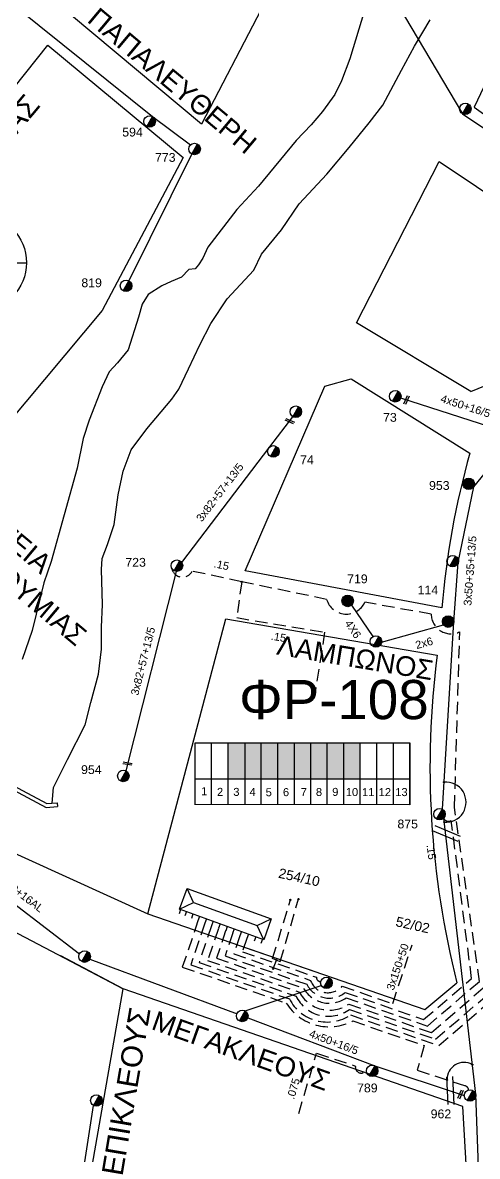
# Model space of a CAD drawing. Header units: millimetres. Extents: x 1421 to 7547, y 822 to 1863.
# Drawn here: x 5773.2 to 5866, y 969.5 to 1201.1 of the extents above; entities that cross this region are included whole.
import ezdxf
from ezdxf.enums import TextEntityAlignment as Align

# ---------------------------------------------------------------- set-up
doc = ezdxf.new("R2010")
doc.units = ezdxf.units.MM
doc.linetypes.add('DASHED', pattern=[19.05, 12.7, -6.35])
doc.layers.get('0').update_dxf_attribs({"lineweight": 30})
for name, color, linetype, lineweight in [('2x13', 7, 'Continuous', 30), ('2x6', 7, 'Continuous', 30), ('3x150+50', 7, 'Continuous', 30), ('3x50+35+13_5', 7, 'Continuous', 30), ('3x82+57+13_5', 7, 'Continuous', 30), ('4x50+16_5', 7, 'Continuous', 30), ('Pillar OTE', 7, 'Continuous', 30), ('TEXT_ΚΑΛΩΔΙΩΝ', 7, 'Continuous', 30), ('Άγνωστο εναέριο καλώδιο', 7, 'Continuous', 30), ('Άγνωστο Υπόγειο Καλώδιο', 7, 'DASHED', 30), ('Γυμνά εναέρια ΧΤ και ΦΟΠ (3Φ)   4x50+16AL', 7, 'Continuous', 30), ('Καλώδια ΧΤ   3x150+50CU', 7, 'DASHED', 30), ('Μηχανική τομή', 7, 'Continuous', 30), ('Στύλος Ξύλινος', 7, 'Continuous', 30), ('Στύλος Ξύλινος @ 1', 7, 'Continuous', 30), ('Στύλος ΦΜ', 7, 'Continuous', 30), ('Στύλος ΦΜ @ 1', 7, 'Continuous', 30), ('ΣΥΝ.ΚΑΛ4Χ6', 7, 'YPARXSK3X70+54', 30), ('Συνδέσεις', 7, 'Continuous', 30), ('Συνεστραμμένα ΧΤ   3x70+54.6+25 AL', 7, 'SYN_LINE', 30), ('Τομή', 7, 'Continuous', 30), ('Υποσταθμός πόλεως', 7, 'Continuous', 30), ('Υπόβαθρο ΔΕΗ', 7, 'Continuous', 30), ('Υπόγεια Καλώδια Δικτύου ΧΤ   .075', 7, 'DASHED', 30), ('Υπόγεια Καλώδια Δικτύου ΧΤ   .15', 7, 'DASHED', 30)]:
    doc.layers.add(name, color=color, linetype=linetype, lineweight=lineweight)
doc.styles.add('arial', font='arial.ttf')
doc.styles.get("Standard").update_dxf_attribs({"font": 'arial.ttf'})
doc.linetypes.add('FRIDI', pattern='A,0.5,-0.001,["|",Standard,S=0.5,R=0,X=0,Y=0.16],-0.001', length=0.502)
doc.linetypes.add('SYN_LINE', pattern='A,0.5,-0.0001,["/\\/\\/\\/",Standard,S=0.1,R=0,X=0,Y=-0.05],-0.25', length=0.7501)
doc.linetypes.add('YPARXSK3X70+54', pattern='A,2.5,[131,ltypeshp.shx,S=1,R=0,X=-9e-10,Y=0],-1e-11,[131,ltypeshp.shx,S=-1,R=180,X=2,Y=0],-4.1,[131,ltypeshp.shx,S=1,R=0,X=-0.1,Y=0],-1.9,2,0', length=10.5)

# ---------------------------------------------------------------- blocks, each defined once
blk = doc.blocks.new('ΥΠΑΡΧΩΝ ΤΣΙΜΕΝΤΕΝΙΟΣ ΣΤΥΛΟΣ')
at = {"layer": 'Στύλος ΦΜ'}
blk.add_hatch(color=7, dxfattribs=at).paths.add_polyline_path([(-1.29, -2.28, 0.574793), (2.62, 0, 0.268822), (1.3, 2.27)])
at = {"layer": 'Στύλος ΦΜ', "color": 7}
blk.add_line((-1.29, -2.28), (1.3, 2.27), dxfattribs=at)
blk.add_circle((0, 0), 2.62, dxfattribs=at)
at = {"layer": 'Στύλος ΦΜ', "flags": 4}
for tag, p in [('ΑΡΙΘΜΟΣ', (-4.68, 8.05)), ('ΤΥΠΟΣ', (-4.91, 3.03))]:
    blk.add_attdef(tag, p, '', height=4, dxfattribs=at)
blk = doc.blocks.new('ΥΠΑΡΧΩΝ ΞΥΛΙΝΟΣ ΣΤΥΛΟΣ')
at = {"layer": 'Στύλος Ξύλινος'}
h = blk.add_hatch(color=7, dxfattribs=at)
h.paths.add_polyline_path([(-2.62, 0, 0.270008), (-1.29, -2.28), (1.3, 2.27, 0.576266)])
h.paths.add_polyline_path([(-1.29, -2.28, 0.574793), (2.62, 0, 0.268822), (1.3, 2.27)])
at = {"layer": 'Στύλος Ξύλινος', "color": 7}
blk.add_line((-1.29, -2.28), (1.3, 2.27), dxfattribs=at)
blk.add_circle((0, 0), 2.62, dxfattribs=at)
at = {"layer": 'Στύλος Ξύλινος', "flags": 4}
for tag, p in [('ΑΡΙΘΜΟΣ', (-4.91, 8.6)), ('ΤΥΠΟΣ', (-4.85, 3.39))]:
    blk.add_attdef(tag, p, '', height=4, dxfattribs=at)
blk = doc.blocks.new('A$C18096169')
at = {"layer": 'Υποσταθμός πόλεως', "ltscale": 40}
for p, q in [((0.25, 0.95), (0.25, 0)), ((1.52, 0.95), (1.52, 0)), ((2.93, 0.95), (2.93, 0)), ((4.36, 0.95), (4.36, 0)), ((5.83, 0.95), (5.83, 0)), ((7.31, 0.95), (7.31, 0)), ((8.8, 0.95), (8.8, 0)), ((10.38, 0.95), (10.38, 0)), ((11.89, 0.95), (11.89, 0)), ((13.45, 0.95), (13.45, 0)), ((15, 0.95), (15, 0)), ((16.6, 0.95), (16.6, 0)), ((18.03, 0.95), (18.03, 0))]:
    blk.add_line(p, q, dxfattribs=at)
blk.add_lwpolyline([(0, 5.45), (18.29, 5.45), (18.29, 0.95), (0, 0.95)], close=True, dxfattribs=at)
for points in [[(2.25, 3.2), (0, 5.45)], [(16.04, 3.2), (18.29, 5.45)], [(0, 0.95), (2.25, 3.2)], [(2.25, 3.2), (16.04, 3.2)], [(18.29, 0.95), (16.04, 3.2)]]:
    blk.add_lwpolyline(points, dxfattribs=at)
blk = doc.blocks.new('_ΣΥΝΔΕΣΗ')
at = {"layer": 'Συνδέσεις', "linetype": 'SYN_LINE', "ltscale": 40}
blk.add_hatch(color=256, dxfattribs=at).paths.add_polyline_path([(0.5, -0.01, 1), (-0.5, -0.01, 1)])
at = {"layer": 'Συνδέσεις'}
blk.add_circle((0, -0.01), 0.5, dxfattribs=at)
blk = doc.blocks.new('ΜΗΧΑΝΙΚΗ ΤΟΜΗ')
at = {"layer": 'Μηχανική τομή', "lineweight": -3, "ltscale": 40}
for p, q in [((-3.78, 1.15), (3.8, 1.15)), ((3.8, -0.4), (-3.78, -0.4))]:
    blk.add_line(p, q, dxfattribs=at)
blk = doc.blocks.new('ΤΟΜΗ')
at = {"layer": 'Τομή', "lineweight": -3, "ltscale": 40}
for p, q in [((-11.37, 1.1), (11.37, 1.1)), ((11.37, -3.57), (-11.37, -3.57))]:
    blk.add_line(p, q, dxfattribs=at)

msp = doc.modelspace()

# ---------------------------------------------------------------- hatches: boundary and pattern name
at = {"layer": 'Καλώδια ΧΤ   3x150+50CU', "linetype": 'DASHED', "lineweight": -3, "ltscale": 0.2}
h = msp.add_hatch(color=1, dxfattribs=at)
h.dxf.hatch_style = 1
h.paths.add_polyline_path([(5815.15, 1046.64), (5818.59, 1046.64), (5818.59, 1054), (5815.15, 1054)])
h = msp.add_hatch(color=151, dxfattribs=at)
h.dxf.hatch_style = 1
h.paths.add_polyline_path([(5821.88, 1054), (5818.59, 1054), (5818.59, 1046.64), (5821.88, 1046.63)])
h = msp.add_hatch(color=30, dxfattribs=at)
h.dxf.hatch_style = 1
h.paths.add_polyline_path([(5825.27, 1046.63), (5825.27, 1054), (5821.88, 1054), (5821.88, 1046.63)])
h = msp.add_hatch(color=206, dxfattribs=at)
h.dxf.hatch_style = 1
h.paths.add_polyline_path([(5828.67, 1054), (5825.27, 1054), (5825.27, 1046.63), (5828.67, 1046.63)])
h = msp.add_hatch(color=5, dxfattribs=at)
h.dxf.hatch_style = 1
h.paths.add_polyline_path([(5832, 1054), (5828.67, 1054), (5828.67, 1046.63), (5832, 1046.62)])
h = msp.add_hatch(color=85, dxfattribs=at)
h.dxf.hatch_style = 1
h.paths.add_polyline_path([(5835.34, 1054), (5832, 1054), (5832, 1046.63), (5835.34, 1046.62)])
h = msp.add_hatch(color=6, dxfattribs=at)
h.dxf.hatch_style = 1
h.paths.add_polyline_path([(5838.73, 1054), (5835.39, 1054), (5835.39, 1046.63), (5838.73, 1046.62)])
h = msp.add_hatch(color=27, dxfattribs=at)
h.dxf.hatch_style = 1
h.paths.add_polyline_path([(5842.12, 1054), (5838.78, 1054), (5838.78, 1046.62), (5842.12, 1046.62)])

# ---------------------------------------------------------------- linework, layer by layer
at = {"lineweight": -3, "ltscale": 0.2}
msp.add_line((5754.62, 1152.06), (5773.95, 1152.06), dxfattribs=at)
at = {"linetype": 'Continuous', "lineweight": -3, "ltscale": 0.2}
msp.add_lwpolyline([(5818.39, 1012.29), (5833.48, 1007.06)], dxfattribs=at)
at = {"lineweight": -3, "ltscale": 0.2}
msp.add_circle((5764.29, 1152.06), 9.67, dxfattribs=at)
at = {"layer": '2x13', "color": 151, "lineweight": -3, "ltscale": 20}
msp.add_lwpolyline([(5807.69, 1174.26), (5794.88, 1148.37)], dxfattribs=at)
at = {"layer": '2x6', "color": 30, "linetype": 'SYN_LINE', "lineweight": -3, "ltscale": 10}
msp.add_lwpolyline([(5846.49, 1074.58), (5859.12, 1078.07)], dxfattribs=at)
at = {"layer": '3x150+50', "color": 151, "linetype": 'DASHED', "lineweight": -3, "ltscale": 0.2}
msp.add_lwpolyline([(5817.53, 1014.55), (5816.3, 1010.9), (5831.94, 1005.48)], dxfattribs=at)
msp.add_lwpolyline([(5831.94, 1005.48, 0.572863), (5838.44, 1004.29), (5848.74, 1000.73), (5852.7, 1012.73)], format="xyb", dxfattribs=at)
at = {"layer": '3x50+35+13_5', "color": 206, "lineweight": -3, "ltscale": 0.2}
msp.add_lwpolyline([(5858.89, 1040.45), (5861.25, 1078.72), (5862.15, 1090.83), (5865.29, 1106.31), (5873.1, 1115.84)], dxfattribs=at)
at = {"layer": '3x82+57+13_5', "color": 30, "lineweight": -3, "ltscale": 0.2}
for points in [[(5805.66, 1090.81), (5823.65, 1114.45), (5828.37, 1120.6)], [(5794.32, 1048.25), (5804.59, 1089.01)]]:
    msp.add_lwpolyline(points, dxfattribs=at)
at = {"layer": '4x50+16_5', "color": 30, "lineweight": -3, "ltscale": 0.2}
msp.add_lwpolyline([(5872.58, 1117.27), (5850.4, 1124.42)], dxfattribs=at)
at = {"layer": '4x50+16_5', "color": 1, "lineweight": -3, "ltscale": 0.2}
msp.add_lwpolyline([(5819.15, 997.82), (5845.13, 988.03), (5863.37, 981.95)], dxfattribs=at)
at = {"layer": 'Pillar OTE', "lineweight": -3, "ltscale": 40}
for points in [[(5808.38, 1041.36), (5808.38, 1054.01), (5852.26, 1053.99), (5852.26, 1041.32), (5808.38, 1041.37)], [(5811.71, 1041.36), (5811.71, 1054.01)], [(5815.15, 1041.36), (5815.15, 1054)], [(5818.58, 1041.36), (5818.59, 1054)], [(5821.88, 1041.35), (5821.88, 1054)], [(5825.27, 1041.35), (5825.27, 1054)], [(5828.67, 1041.35), (5828.67, 1054)], [(5832, 1041.34), (5832, 1054)], [(5835.39, 1041.34), (5835.39, 1054)], [(5838.78, 1041.34), (5838.78, 1054)], [(5842.1, 1041.33), (5842.1, 1054)], [(5845.49, 1041.33), (5845.49, 1053.99)], [(5848.88, 1041.33), (5848.88, 1053.99)], [(5852.26, 1041.32), (5852.26, 1053.99)], [(5808.38, 1046.65), (5852.26, 1046.61)]]:
    msp.add_lwpolyline(points, dxfattribs=at)
at = {"layer": 'Άγνωστο εναέριο καλώδιο', "color": 27, "lineweight": -3, "ltscale": 0.2}
msp.add_lwpolyline([(5859.15, 1038.61), (5865.68, 982.26), (5867.45, 934.14)], dxfattribs=at)
at = {"layer": 'Άγνωστο εναέριο καλώδιο', "color": 1, "lineweight": -3, "ltscale": 0.2}
msp.add_lwpolyline([(5818.62, 999.23), (5834.16, 1004.45)], dxfattribs=at)
at = {"layer": 'Άγνωστο Υπόγειο Καλώδιο', "color": 206, "lineweight": -3, "ltscale": 0.2}
msp.add_lwpolyline([(5831.22, 1004.67, 0.480955), (5839.06, 1003.02), (5855.07, 997.48), (5864.87, 1005.85), (5860.71, 1038.15, -0.467368), (5859.15, 1038.61)], format="xyb", dxfattribs=at)
at = {"layer": 'Άγνωστο Υπόγειο Καλώδιο', "color": 5, "lineweight": -3, "ltscale": 0.2}
msp.add_lwpolyline([(5829.69, 1003.09, 0.451811), (5839.78, 1000.65), (5856.68, 994.81), (5868.36, 1004.93), (5873.68, 1006.01), (5872.05, 1016.29), (5869.98, 1016.15), (5867.48, 1029.15)], format="xyb", dxfattribs=at)
at = {"layer": 'Άγνωστο Υπόγειο Καλώδιο', "color": 151, "lineweight": -3, "ltscale": 0.2}
for points in [[(5824.99, 1009.6), (5824.22, 1009.93), (5827.85, 1021.94)], [(5824.99, 1009.6), (5825.79, 1009.32), (5829.5, 1022.1)], [(5824.32, 1007.85), (5824.99, 1009.6)]]:
    msp.add_lwpolyline(points, dxfattribs=at)
at = {"layer": 'Άγνωστο Υπόγειο Καλώδιο', "color": 27, "lineweight": -3, "ltscale": 0.2}
msp.add_lwpolyline([(5808.98, 1017.66), (5805.78, 1008.18), (5827.02, 1000.84)], dxfattribs=at)
at = {"layer": 'Άγνωστο Υπόγειο Καλώδιο', "color": 85, "lineweight": -3, "ltscale": 0.2}
msp.add_lwpolyline([(5810.36, 1017.15), (5807.5, 1008.65), (5827.65, 1001.68)], dxfattribs=at)
at = {"layer": 'Άγνωστο Υπόγειο Καλώδιο', "color": 6, "lineweight": -3, "ltscale": 0.2}
msp.add_lwpolyline([(5811.75, 1016.65), (5809.21, 1009.11), (5829.01, 1002.26)], dxfattribs=at)
at = {"layer": 'Άγνωστο Υπόγειο Καλώδιο', "color": 5, "lineweight": -3, "ltscale": 0.2}
msp.add_lwpolyline([(5813.14, 1016.1), (5810.94, 1009.57), (5829.69, 1003.09)], dxfattribs=at)
at = {"layer": 'Άγνωστο Υπόγειο Καλώδιο', "color": 206, "lineweight": -3, "ltscale": 0.2}
msp.add_lwpolyline([(5816.09, 1015.17), (5814.5, 1010.46), (5831.22, 1004.67)], dxfattribs=at)
at = {"layer": 'Άγνωστο Υπόγειο Καλώδιο', "color": 1, "lineweight": -3, "ltscale": 0.2}
msp.add_lwpolyline([(5818.98, 1014.02), (5818.06, 1011.34), (5833.16, 1006.12)], dxfattribs=at)
at = {"layer": 'Άγνωστο Υπόγειο Καλώδιο', "color": 85, "lineweight": -3, "ltscale": 0.2}
msp.add_lwpolyline([(5827.65, 1001.68, 0.446678), (5840.15, 998.41), (5858.17, 992.17), (5870.87, 1003.14), (5873.66, 1003.36), (5878.05, 991.64), (5879.4, 988.76, 0.414006), (5886.08, 986.33), (5887.74, 985.2), (5875.91, 968.46, 1.132715), (5877.61, 967.55), (5879.16, 969.75)], format="xyb", dxfattribs=at)
at = {"layer": 'Άγνωστο Υπόγειο Καλώδιο', "color": 6, "lineweight": -3, "ltscale": 0.2}
msp.add_lwpolyline([(5829.01, 1002.26, 0.468728), (5839.91, 999.55), (5857.46, 993.48), (5870, 1004.1), (5874.19, 1004.52), (5876.89, 997.04), (5880, 989.8, 0.298852), (5889.08, 987.65), (5893.5, 994.08), (5896.39, 992.49)], format="xyb", dxfattribs=at)
at = {"layer": 'Άγνωστο Υπόγειο Καλώδιο', "color": 27, "lineweight": -3, "ltscale": 0.2}
msp.add_lwpolyline([(5827.02, 1000.84, 0.39267), (5840.58, 997.2), (5855.15, 992.16), (5853.75, 987.13), (5863.49, 983.98, -0.275805), (5864.26, 983.1)], format="xyb", dxfattribs=at)
at = {"layer": 'Άγνωστο Υπόγειο Καλώδιο', "color": 1, "lineweight": -3, "ltscale": 0.2}
msp.add_arc((5834, 1006.09), 0.84, 177.9019, 274.8861, dxfattribs=at)
at = {"layer": 'Γυμνά εναέρια ΧΤ και ΦΟΠ (3Φ)   4x50+16AL', "color": 151, "lineweight": -3, "ltscale": 0.2}
msp.add_lwpolyline([(5836.74, 1226.79), (5863, 1182.45), (5892.32, 1162.79)], dxfattribs=at)
at = {"layer": 'Γυμνά εναέρια ΧΤ και ΦΟΠ (3Φ)   4x50+16AL', "color": 1, "lineweight": -3, "ltscale": 0.2}
for points in [[(5750.98, 1036.78), (5784.81, 1010.93)], [(5786.86, 1009.78), (5816.95, 998.67)]]:
    msp.add_lwpolyline(points, dxfattribs=at)
at = {"layer": 'ΣΥΝ.ΚΑΛ4Χ6', "color": 30, "linetype": 'SYN_LINE', "lineweight": -3, "ltscale": 20}
msp.add_lwpolyline([(5840.35, 1082.12), (5844.7, 1075.68)], dxfattribs=at)
at = {"layer": 'ΣΥΝ.ΚΑΛ4Χ6', "color": 27, "linetype": 'SYN_LINE', "lineweight": -3, "ltscale": 20}
msp.add_lwpolyline([(5785.18, 964), (5787.64, 979.93)], dxfattribs=at)
at = {"layer": 'Συνεστραμμένα ΧΤ   3x70+54.6+25 AL', "color": 151, "lineweight": -3, "ltscale": 20}
msp.add_lwpolyline([(5772.04, 1204.09), (5799.68, 1181.92), (5807.42, 1176.1)], dxfattribs=at)
at = {"layer": 'Υπόβαθρο ΔΕΗ', "lineweight": -3, "ltscale": 0.2}
msp.add_lwpolyline([(5783.14, 1202.56), (5813.66, 1241.32), (5834.05, 1227.29), (5809.69, 1180.37)], close=True, dxfattribs=at)
for points in [[(5907.11, 1194.98), (5885.56, 1210.8), (5877.75, 1209.99), (5865.41, 1183.81), (5887.42, 1168.09)], [(5738.29, 1146.22), (5778.33, 1196.49)], [(5778.33, 1196.49), (5805.92, 1173.53)], [(5805.92, 1173.53), (5789.38, 1142.29), (5770.03, 1119.09)], [(5864.72, 1125.78), (5841.34, 1139.79), (5858.26, 1172.76), (5881.1, 1157.41)], [(5858.79, 1081.54), (5818.63, 1089.13), (5834.91, 1126.82), (5840.25, 1128.36), (5864.52, 1113.17)], [(5864.72, 1125.78), (5868.88, 1127.43)], [(5798.72, 1019.09), (5814.68, 1079.3), (5857.82, 1071.89)], [(5767.88, 1048.89), (5768.1, 1046.9), (5778.12, 1041.57), (5780.21, 1041.73)], [(5767.12, 1048.81), (5767.38, 1046.41), (5777.96, 1040.79), (5780.27, 1040.96)], [(5749.92, 1041.24), (5798.72, 1019.09)], [(5780.21, 1041.73), (5780.27, 1040.96)], [(5748.17, 1027.68), (5793.72, 1003.77), (5780.94, 1010.48)], [(5798.72, 1019.09), (5855.33, 999.51), (5861.86, 1004.98)], [(5786.69, 963.68), (5793.72, 1003.77)], [(5863.09, 979.73), (5793.72, 1003.77)], [(5865.4, 939.75), (5863.09, 979.73)]]:
    msp.add_lwpolyline(points, dxfattribs=at)
at = {"layer": 'Υπόβαθρο ΔΕΗ', "linetype": 'FRIDI', "lineweight": -3, "ltscale": 0.5}
for points in [[(5844.11, 1207.42), (5840, 1193.69), (5838.3, 1189.22), (5836.94, 1186.4), (5834.43, 1182.94), (5832.12, 1180.23), (5829.05, 1177.03), (5821.33, 1167.72), (5816.88, 1162.9), (5811.01, 1155.23), (5809.97, 1152.99), (5809.1, 1151.62), (5808.39, 1150.78), (5807.1, 1150.66), (5805.6, 1149.12), (5803.48, 1148.21), (5801.61, 1147.34), (5798.78, 1145.58), (5797.57, 1143.58), (5796.86, 1140.92), (5794.7, 1134.25), (5792.54, 1131.64), (5790.82, 1129.77), (5789.4, 1126.71), (5786.76, 1119.93), (5785.52, 1116.17), (5784.29, 1110.06), (5779.02, 1091.04), (5777.48, 1086.66), (5775.11, 1076.96), (5773.09, 1071.04)], [(5779.22, 1041.66), (5779.5, 1044.85), (5782.31, 1050.59), (5785.96, 1057.66), (5787.12, 1062.22), (5788.65, 1068.02), (5789.29, 1073.1), (5789.3, 1077.62), (5789.47, 1082.24), (5789.24, 1089.38), (5789.41, 1091.66), (5790.47, 1094.47), (5791.87, 1098.56), (5792.69, 1104.62), (5793.72, 1109.45), (5795.36, 1113.84), (5798.52, 1118.14), (5801.44, 1121.6), (5803.66, 1124.18), (5805.05, 1126.2), (5807.07, 1130.38), (5809.36, 1135.26), (5811.58, 1139.63), (5814.95, 1144.67), (5820.37, 1150.51), (5821.93, 1153.79), (5826.04, 1158.77), (5829.65, 1164.06), (5835.28, 1170.11), (5839.88, 1175.56), (5843.91, 1180.64), (5846.75, 1184.21), (5850.53, 1191.35), (5853.17, 1196.26), (5856.43, 1201.65)]]:
    msp.add_lwpolyline(points, dxfattribs=at)
at = {"layer": 'Υπόβαθρο ΔΕΗ', "lineweight": -3, "ltscale": 0.2}
for centre, radius, start, end in [((6022.66, 1068.18), 164.41, 164.118, 175.338), ((6035.99, 1049.06), 179.63, 172.6994, 194.2049)]:
    msp.add_arc(centre, radius, start, end, dxfattribs=at)
at = {"layer": 'Υπόβαθρο ΔΕΗ', "lineweight": -3}
for centre, radius, start, end in [((5859.63, 1041.87), 4.1, 264.6876, 95.6043), ((5863.3, 985.26), 3.45, 60.7331, 181.779)]:
    msp.add_arc(centre, radius, start, end, dxfattribs=at)
at = {"layer": 'Υπόγεια Καλώδια Δικτύου ΧΤ   .075', "color": 1, "lineweight": -3, "ltscale": 0.2}
msp.add_lwpolyline([(5829.55, 978.3), (5833.21, 990.61), (5841.13, 987.98, 0.807826), (5843.37, 987.08, -11.23023)], format="xyb", dxfattribs=at)
at = {"layer": 'Υπόγεια Καλώδια Δικτύου ΧΤ   .15', "color": 30, "lineweight": -3, "ltscale": 0.2}
msp.add_lwpolyline([(5830.55, 1003.85, 0.440656), (5839.23, 1001.9), (5855.85, 996.15), (5866.48, 1005.27), (5861.36, 1040.79), (5862.45, 1076.68, -0.554309), (5856.62, 1080.27), (5843.06, 1082.7, -0.690987), (5835.25, 1083.3), (5817.91, 1086.89), (5807.81, 1089.05, -0.709748), (5803.62, 1089.65)], format="xyb", dxfattribs=at)
for points in [[(5817.91, 1086.89), (5816.88, 1079.56), (5834.85, 1076.59), (5832.91, 1064.39)], [(5814.63, 1015.6), (5812.75, 1010.01), (5830.55, 1003.85)]]:
    msp.add_lwpolyline(points, dxfattribs=at)

# ---------------------------------------------------------------- block references
at = {"color": 4, "lineweight": -3, "ltscale": 0.2, "rotation": 340.0087437906844}
msp.add_blockref('A$C18096169', (5804.88, 1019.15), dxfattribs=at)
at = {"layer": 'Μηχανική τομή', "lineweight": -3, "xscale": 0.2499999999999189, "yscale": 0.2499999999999189, "zscale": 0.2499999999999189}
for p, rotation in [((5851.46, 1124.06), 246.6880983930438), ((5827.75, 1119.77), 157.3320396297593), ((5794.59, 1049.85), 169.8518015386881), ((5862.49, 982.23), 246.6880983930438)]:
    msp.add_blockref('ΜΗΧΑΝΙΚΗ ΤΟΜΗ', p, dxfattribs=dict(at, rotation=rotation))
at = {"layer": 'Στύλος Ξύλινος @ 1', "lineweight": -3, "ltscale": 40}
ref = msp.add_blockref('ΥΠΑΡΧΩΝ ΞΥΛΙΝΟΣ ΣΤΥΛΟΣ', (5864.26, 1106.89), dxfattribs=dict(at, xscale=0.4499999999998181, yscale=0.4499999999998181, zscale=0.4499999999998181))
ref.add_attrib('ΤΥΠΟΣ', '953', (5856.17, 1105.66), dxfattribs={"layer": 'Στύλος Ξύλινος', "height": 1.8, "flags": 4})
ref = msp.add_blockref('ΥΠΑΡΧΩΝ ΞΥΛΙΝΟΣ ΣΤΥΛΟΣ', (5839.55, 1082.98), dxfattribs=dict(at, xscale=0.4499999999998181, yscale=0.4499999999998181, zscale=0.4499999999998181))
ref.add_attrib('ΤΥΠΟΣ', '719', (5839.44, 1086.59), dxfattribs={"layer": 'Στύλος Ξύλινος', "height": 1.8, "flags": 4})
ref = msp.add_blockref('ΥΠΑΡΧΩΝ ΞΥΛΙΝΟΣ ΣΤΥΛΟΣ', (5860.08, 1078.76), dxfattribs=dict(at, xscale=0.4499999999998181, yscale=0.4499999999998181, zscale=0.4499999999998181))
ref.add_attrib('ΤΥΠΟΣ', '114', (5853.84, 1084.3), dxfattribs={"layer": 'Στύλος Ξύλινος', "height": 1.8, "flags": 4})
at = {"layer": 'Στύλος ΦΜ @ 1', "lineweight": -3, "ltscale": 40, "xscale": 0.4499999999998181, "yscale": 0.4499999999998181, "zscale": 0.4499999999998181}
for p in [(5863.58, 1183.48), (5828.95, 1121.62), (5861, 1091.09), (5845.32, 1074.68), (5785.82, 1010.34), (5835.21, 1004.98), (5818.03, 998.21), (5788.22, 980.95)]:
    msp.add_blockref('ΥΠΑΡΧΩΝ ΤΣΙΜΕΝΤΕΝΙΟΣ ΣΤΥΛΟΣ', p, dxfattribs=at)
at = {"layer": 'Στύλος ΦΜ @ 1', "lineweight": -3, "ltscale": 40}
ref = msp.add_blockref('ΥΠΑΡΧΩΝ ΤΣΙΜΕΝΤΕΝΙΟΣ ΣΤΥΛΟΣ', (5799.1, 1180.9), dxfattribs=dict(at, xscale=0.4499999999998181, yscale=0.4499999999998181, zscale=0.4499999999998181))
ref.add_attrib('ΤΥΠΟΣ', '594', (5793.51, 1177.83), dxfattribs={"layer": 'Στύλος ΦΜ', "height": 1.8, "flags": 4})
ref = msp.add_blockref('ΥΠΑΡΧΩΝ ΤΣΙΜΕΝΤΕΝΙΟΣ ΣΤΥΛΟΣ', (5808.28, 1175.28), dxfattribs=dict(at, xscale=0.4499999999998181, yscale=0.4499999999998181, zscale=0.4499999999998181))
ref.add_attrib('ΤΥΠΟΣ', '773', (5800.2, 1172.66), dxfattribs={"layer": 'Στύλος ΦΜ', "height": 1.8, "flags": 4})
ref = msp.add_blockref('ΥΠΑΡΧΩΝ ΤΣΙΜΕΝΤΕΝΙΟΣ ΣΤΥΛΟΣ', (5794.29, 1147.34), dxfattribs=dict(at, xscale=0.4499999999998181, yscale=0.4499999999998181, zscale=0.4499999999998181))
ref.add_attrib('ΤΥΠΟΣ', '819', (5785.16, 1147.05), dxfattribs={"layer": 'Στύλος ΦΜ', "height": 1.8, "flags": 4})
ref = msp.add_blockref('ΥΠΑΡΧΩΝ ΤΣΙΜΕΝΤΕΝΙΟΣ ΣΤΥΛΟΣ', (5849.27, 1124.77), dxfattribs=dict(at, xscale=0.4499999999998181, yscale=0.4499999999998181, zscale=0.4499999999998181))
ref.add_attrib('ΤΥΠΟΣ', '73', (5846.78, 1119.57), dxfattribs={"layer": 'Στύλος ΦΜ', "height": 1.8, "flags": 4})
ref = msp.add_blockref('ΥΠΑΡΧΩΝ ΤΣΙΜΕΝΤΕΝΙΟΣ ΣΤΥΛΟΣ', (5824.37, 1113.51), dxfattribs=dict(at, xscale=0.4499999999998181, yscale=0.4499999999998181, zscale=0.4499999999998181))
ref.add_attrib('ΤΥΠΟΣ', '74', (5829.83, 1110.89), dxfattribs={"layer": 'Στύλος ΦΜ', "height": 1.8, "flags": 4})
ref = msp.add_blockref('ΥΠΑΡΧΩΝ ΤΣΙΜΕΝΤΕΝΙΟΣ ΣΤΥΛΟΣ', (5804.67, 1090.18), dxfattribs=dict(at, xscale=0.4499999999998181, yscale=0.4499999999998181, zscale=0.4499999999998181))
ref.add_attrib('ΤΥΠΟΣ', '723', (5794.14, 1089.96), dxfattribs={"layer": 'Στύλος ΦΜ', "height": 1.8, "flags": 4})
ref = msp.add_blockref('ΥΠΑΡΧΩΝ ΤΣΙΜΕΝΤΕΝΙΟΣ ΣΤΥΛΟΣ', (5793.73, 1047.23), dxfattribs=dict(at, xscale=0.4499999999998181, yscale=0.4499999999998181, zscale=0.4499999999998181))
ref.add_attrib('ΤΥΠΟΣ', '954', (5785.1, 1047.62), dxfattribs={"layer": 'Στύλος ΦΜ', "height": 1.8, "flags": 4})
ref = msp.add_blockref('ΥΠΑΡΧΩΝ ΤΣΙΜΕΝΤΕΝΙΟΣ ΣΤΥΛΟΣ', (5858.3, 1039.43), dxfattribs=dict(at, xscale=0.4499999999998181, yscale=0.4499999999998181, zscale=0.4499999999998181))
ref.add_attrib('ΤΥΠΟΣ', '875', (5849.71, 1036.52), dxfattribs={"layer": 'Στύλος ΦΜ', "height": 1.8, "flags": 4})
ref = msp.add_blockref('ΥΠΑΡΧΩΝ ΤΣΙΜΕΝΤΕΝΙΟΣ ΣΤΥΛΟΣ', (5844.55, 987.01), dxfattribs=dict(at, xscale=0.4499999999998181, yscale=0.4499999999998181, zscale=0.4499999999998181))
ref.add_attrib('ΤΥΠΟΣ', '789', (5841.47, 982.61), dxfattribs={"layer": 'Στύλος ΦΜ', "height": 1.8, "flags": 4})
ref = msp.add_blockref('ΥΠΑΡΧΩΝ ΤΣΙΜΕΝΤΕΝΙΟΣ ΣΤΥΛΟΣ', (5864.55, 981.96), dxfattribs=dict(at, xscale=0.4499999999998181, yscale=0.4499999999998181, zscale=0.4499999999998181))
ref.add_attrib('ΤΥΠΟΣ', '962', (5856.5, 977.31), dxfattribs={"layer": 'Στύλος ΦΜ', "height": 1.8, "flags": 4})
at = {"layer": 'Συνδέσεις', "lineweight": -3, "xscale": 0.25, "yscale": 0.25, "zscale": 0.25}
for p in [(5817.91, 1086.89), (5832.91, 1064.4), (5859.23, 1045.95), (5859.25, 1037.79), (5827.85, 1021.94), (5829.5, 1022.1), (5825, 1009.6), (5824.33, 1007.86), (5864.99, 988.27), (5859.85, 985.16)]:
    msp.add_blockref('_ΣΥΝΔΕΣΗ', p, dxfattribs=at)
at = {"layer": 'Τομή', "lineweight": -3, "xscale": 0.2499999999998871, "yscale": 0.2499999999998871, "zscale": 0.2499999999998871}
for p, rotation in [((5859.59, 1035.19), 156.9512142599708), ((5860.81, 982.98), 272.7399243963464)]:
    msp.add_blockref('ΤΟΜΗ', p, dxfattribs=dict(at, rotation=rotation))

# ---------------------------------------------------------------- texts
at = {"lineweight": -3, "ltscale": 40, "attachment_point": 1, "style": 'arial'}
for s, insert, char_height, width, rotation in [('{\\H1.083x;ΠΑΠΑΛΕΥΘΕΡΗ}', (5788.71, 1204.45), 3.7, 64.8866, 320), ('{\\H1.083x;ΑΓ. ΕΥΘΥΜΙΑΣ}', (5746.61, 1154.68), 4, 42.6234, 50), ('{\\H1.083x;ΠΛΑΤΕΙΑ\\PΑΓ. ΕΥΘΥΜΙΑΣ}', (5761.13, 1106.73), 3.7, 64.8866, 320), ('{\\H1.083x;ΛΑΜΠΩΝΟΣ}', (5825.53, 1076.01), 3.7, 64.8866, 350.5543), ('{\\H1.083x;ΕΠΙΚΛΕΟΥΣ}', (5789.27, 966.09), 4, 42.6234, 80.4192), ('{\\H1.083x;ΜΕΓΑΚΛΕΟΥΣ}', (5800.57, 999.35), 3.7, 64.8866, 340.406)]:
    msp.add_mtext(s, dxfattribs=dict(at, insert=insert, char_height=char_height, width=width, rotation=rotation))
at = {"lineweight": -3, "ltscale": 30, "width": 11.2573, "attachment_point": 1}
for s, insert, char_height in [('1', (5809.62, 1044.93), 1.63), ('2', (5812.86, 1044.79), 1.63), ('3', (5816.19, 1044.79), 1.63), ('4', (5819.5, 1044.79), 1.63), ('5', (5822.8, 1044.71), 1.63), ('6', (5826.32, 1044.74), 1.63), ('7', (5829.95, 1044.74), 1.63), ('8', (5833.06, 1044.77), 1.63), ('9', (5836.39, 1044.79), 1.63), ('10', (5839.16, 1044.76), 1.634), ('11', (5842.48, 1044.76), 1.634), ('12', (5845.87, 1044.75), 1.634), ('13', (5849.26, 1044.75), 1.634)]:
    msp.add_mtext(s, dxfattribs=dict(at, insert=insert, char_height=char_height))
at = {"layer": 'TEXT_ΚΑΛΩΔΙΩΝ', "lineweight": -3, "ltscale": 0.2}
for s, rotation, p in [('4x50+16/5', 342.1228, (5863.63, 1122.78)), ('3x82+57+13/5', 52.72, (5813.44, 1105.16)), ('3x50+35+13/5', 85.7388, (5864.54, 1089.14)), ('.15', 347.9399, (5813.78, 1090.33)), ('3x82+57+13/5', 75.8439, (5797.74, 1070.68)), ('4Χ6', 304.0263, (5840.64, 1077.22)), ('.15', 350.5949, (5825.44, 1075.61)), ('2x6', 15.4481, (5855.17, 1074.38)), ('.15', 278.2116, (5856.65, 1031.7)), ('4x50+16AL', 322.613, (5772.66, 1023.36)), ('3x150+50', 71.3327, (5849.75, 1008.25)), ('4x50+16/5', 339.3489, (5836.73, 992.88)), ('.075', 73.4523, (5828.45, 983.36))]:
    msp.add_text(s, height=1.6, rotation=rotation, dxfattribs=at).set_placement(p, align=Align.MIDDLE_CENTER)
at = {"layer": 'Υπόβαθρο ΔΕΗ', "lineweight": -3, "insert": (5817.36, 1066.83), "char_height": 8, "attachment_point": 1}
msp.add_mtext_dynamic_manual_height_columns('ΦΡ-108', width=30.8332, gutter_width=12.5, heights=[0], dxfattribs=at)
at = {"layer": 'Υπόβαθρο ΔΕΗ', "lineweight": -3, "char_height": 2, "attachment_point": 1, "rotation": 347.5488}
for s, insert in [('254/10', (5825.69, 1028.43)), ('52/02', (5849.64, 1018.53))]:
    msp.add_mtext_dynamic_manual_height_columns(s, width=13.4847, gutter_width=12.5, heights=[0], dxfattribs=dict(at, insert=insert))

doc.saveas('drawing.dxf')
